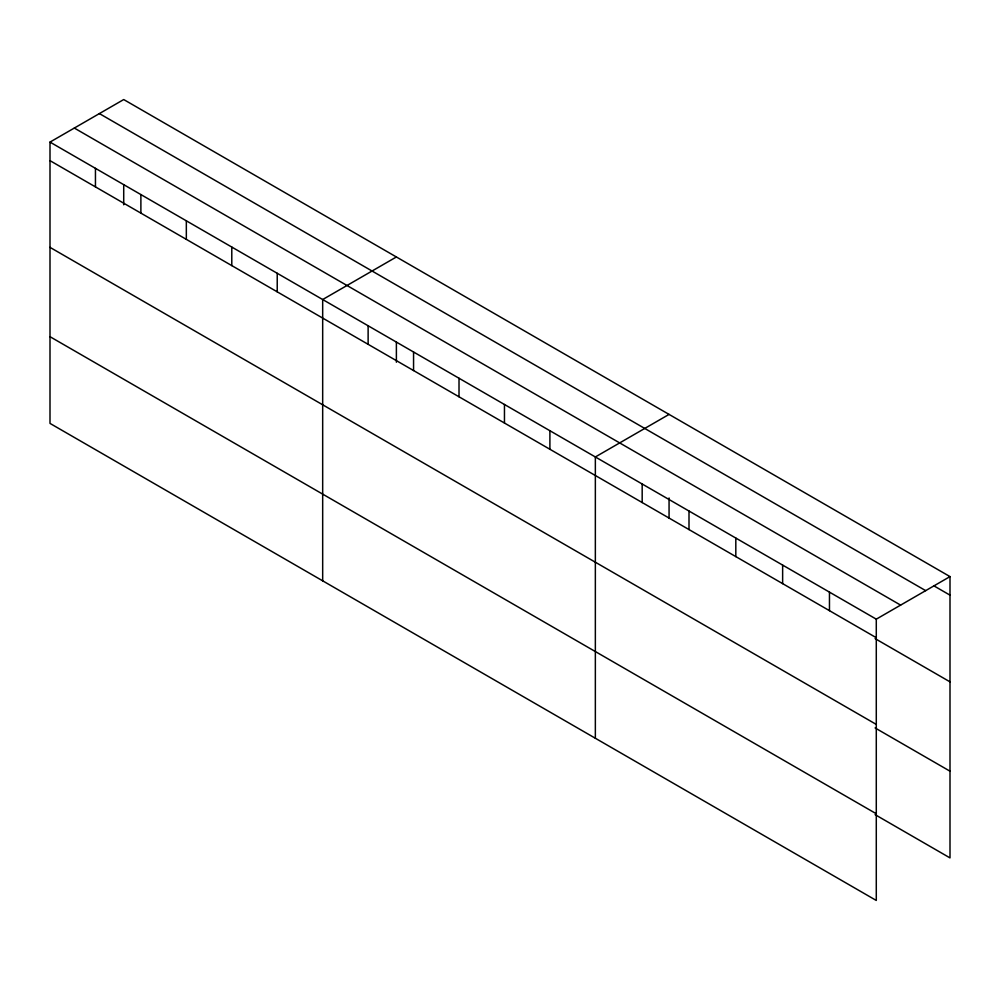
<?xml version="1.0" encoding="UTF-8"?>
<svg xmlns="http://www.w3.org/2000/svg" width="1000" height="1000" viewBox="0 0 1000 1000"><rect width="100%" height="100%" fill="white"/><g stroke="black" fill="none" stroke-linecap="round" stroke-linejoin="round"><path stroke-width="1.5" d="M123.713 204.8L123.713 184.675M50 142.1L876.287 619.163L876.287 900.45L50 423.4L50 142.1L123.713 99.55L950 576.6L950 857.9L875.088 814.638M396.388 256.975L322.675 299.538L322.675 580.825M669.062 414.4L595.35 456.962L595.35 738.25M876.287 619.163L950 576.6M933.95 585.875L950 595.15M99.388 113.588L925.675 590.638M74.325 128.062L900.612 605.112M50 160.65L876.287 637.7M875.088 638.6L950 681.85M50 247.362L876.287 724.412M875.088 727.938L950 771.188M50 336.688L876.287 813.75M829.463 592.125L829.463 610.675M782.638 565.087L782.638 583.638M735.812 538.062L735.812 556.6M689 511.025L689 529.575M669.062 497.975L669.062 518.1M642.175 483.988L642.175 502.537M549.9 430.725L549.9 449.263M504.462 404.487L504.462 423.025M459.012 378.25L459.012 396.788M413.562 352.013L413.562 370.55M396.388 342.1L396.388 362.225M368.125 325.775L368.125 344.312M277.225 273.288L277.225 291.837M231.788 247.05L231.788 265.6M186.337 220.812L186.337 239.363M140.887 194.575L140.887 213.125M95.45 168.337L95.45 186.887"/></g></svg>
